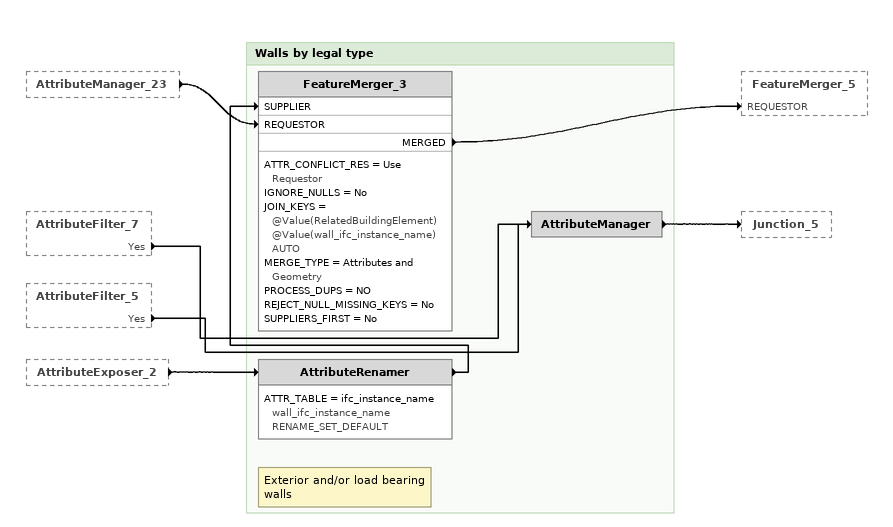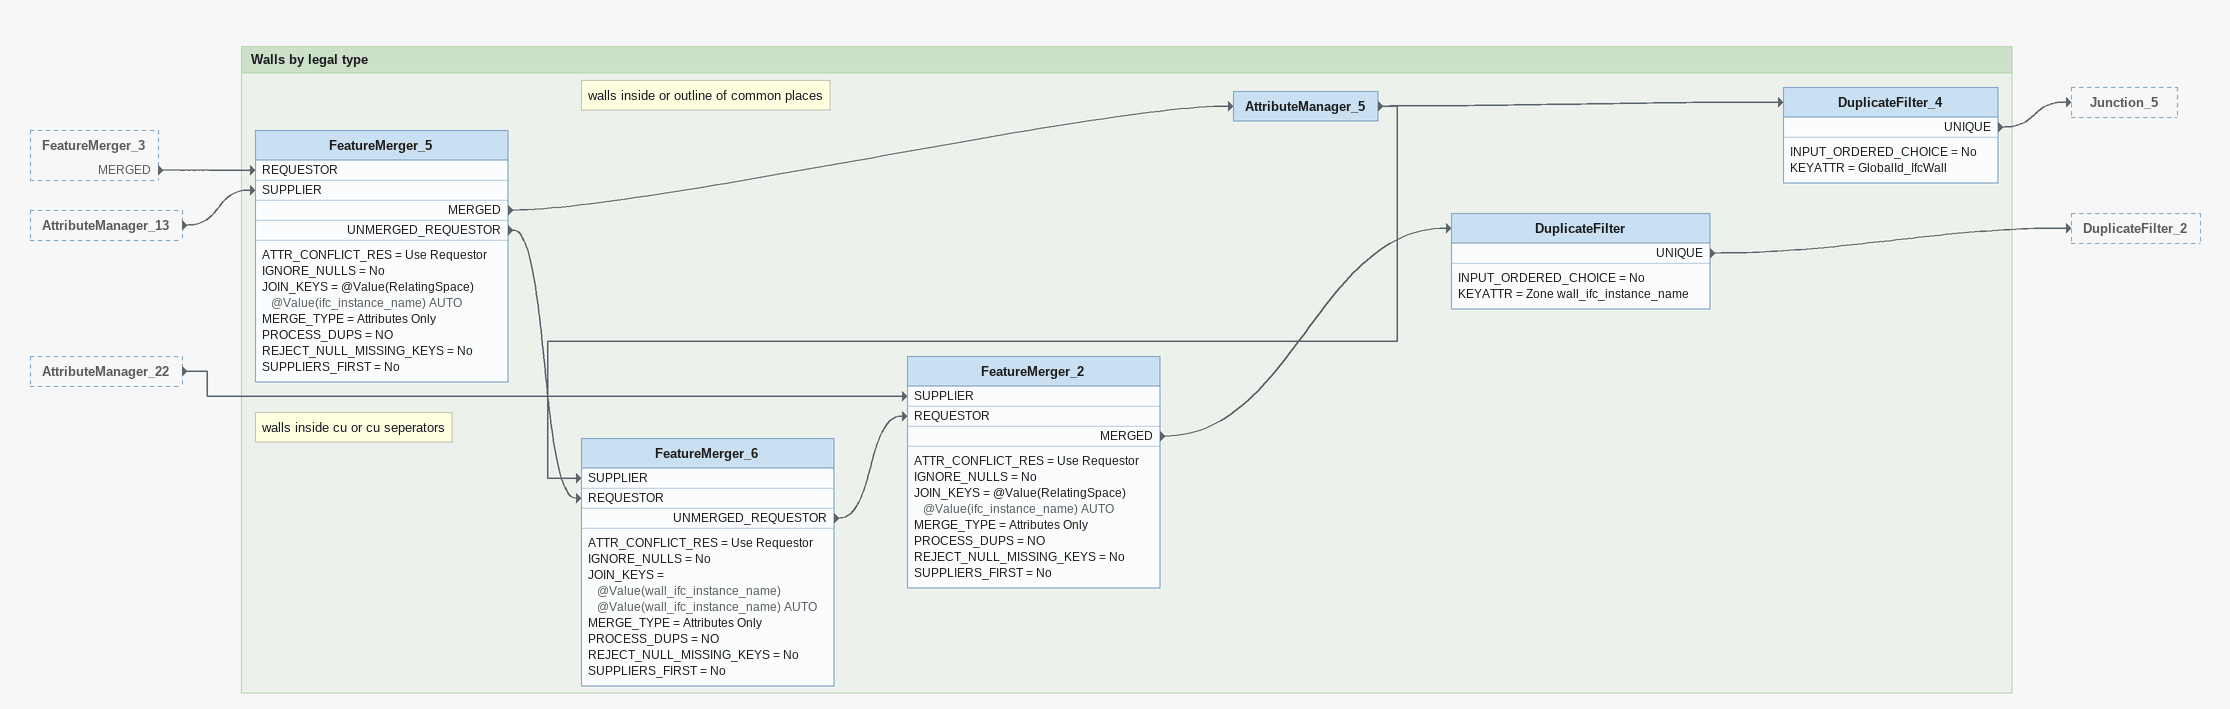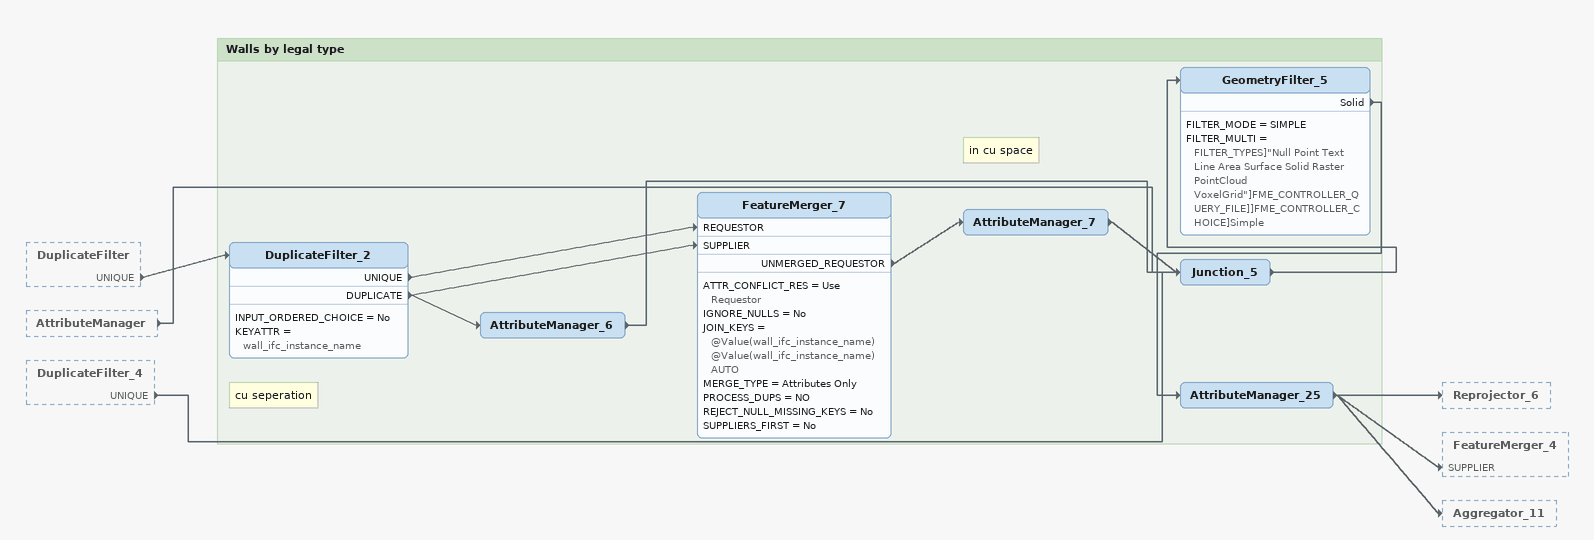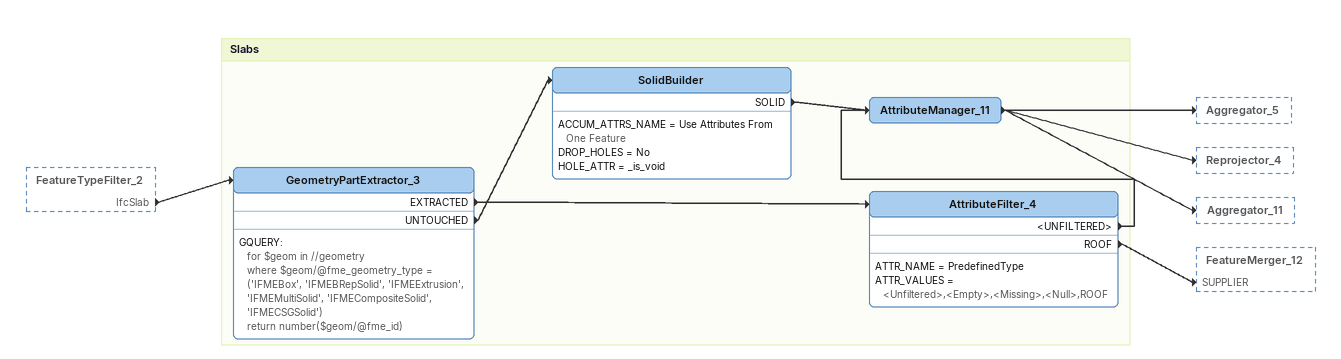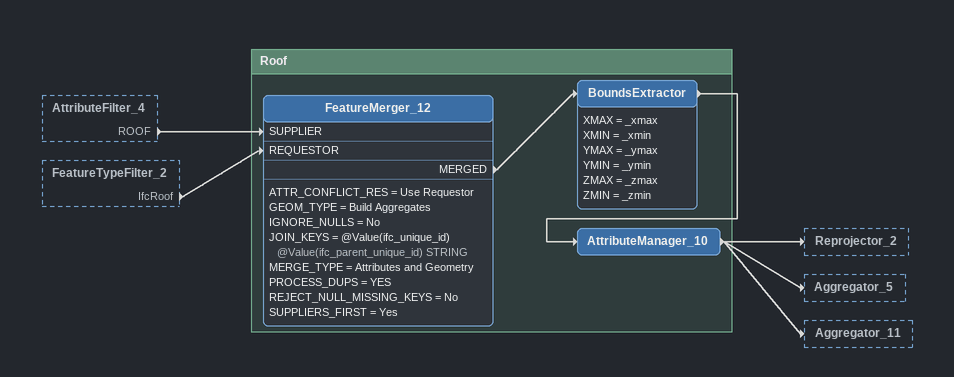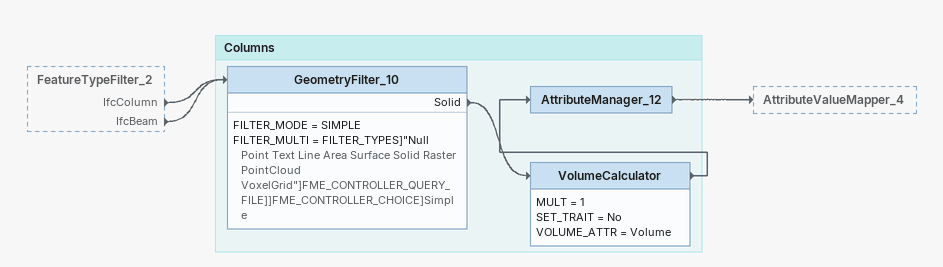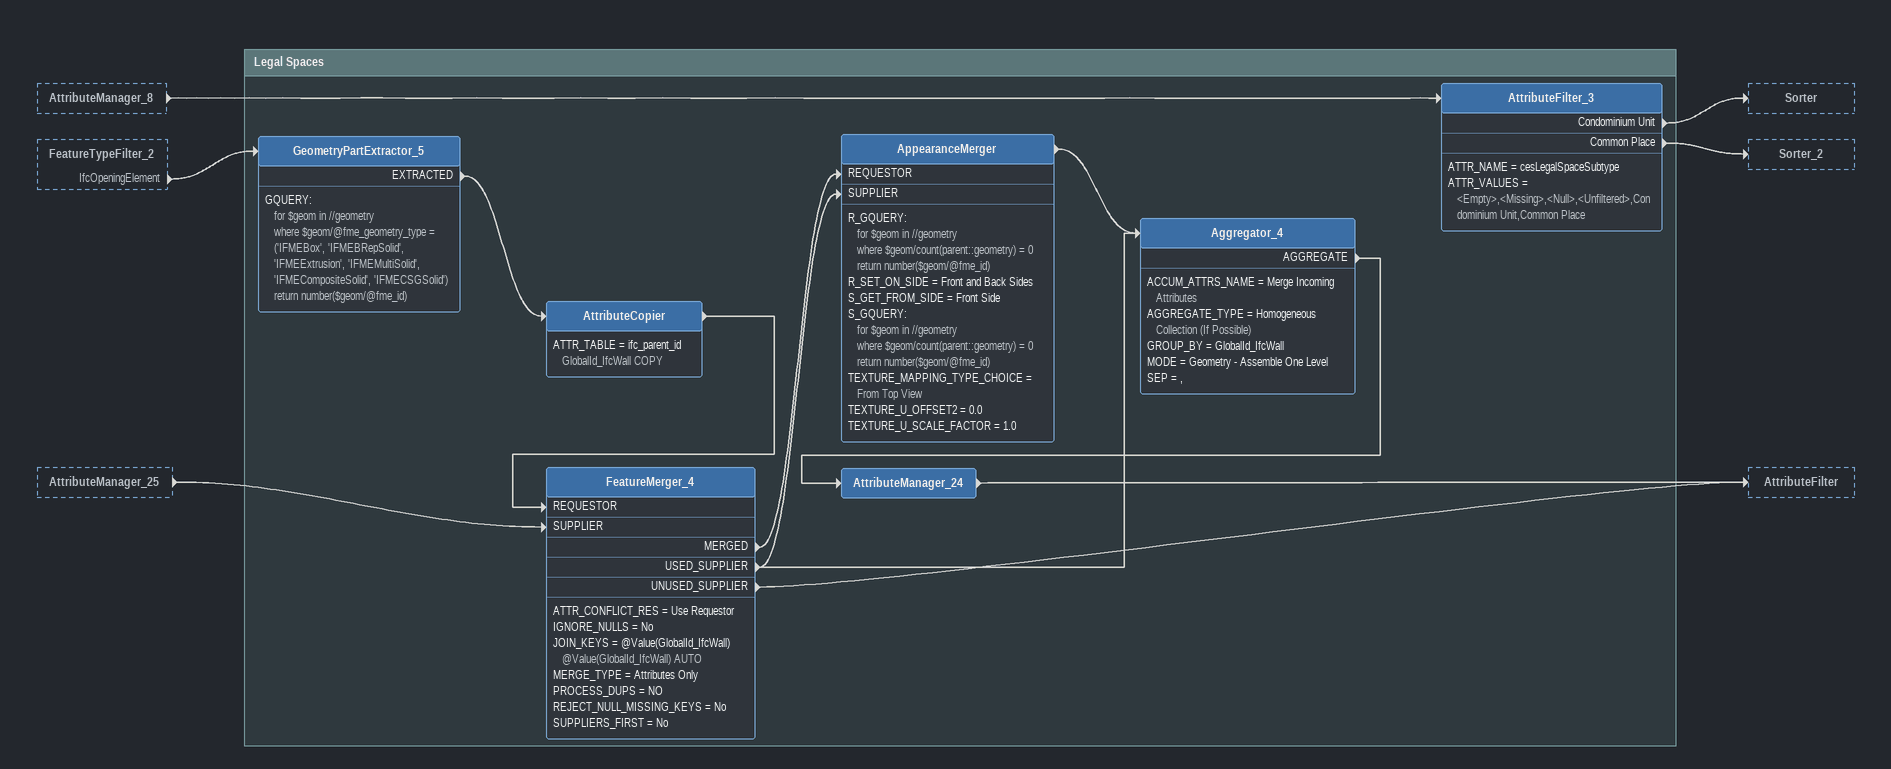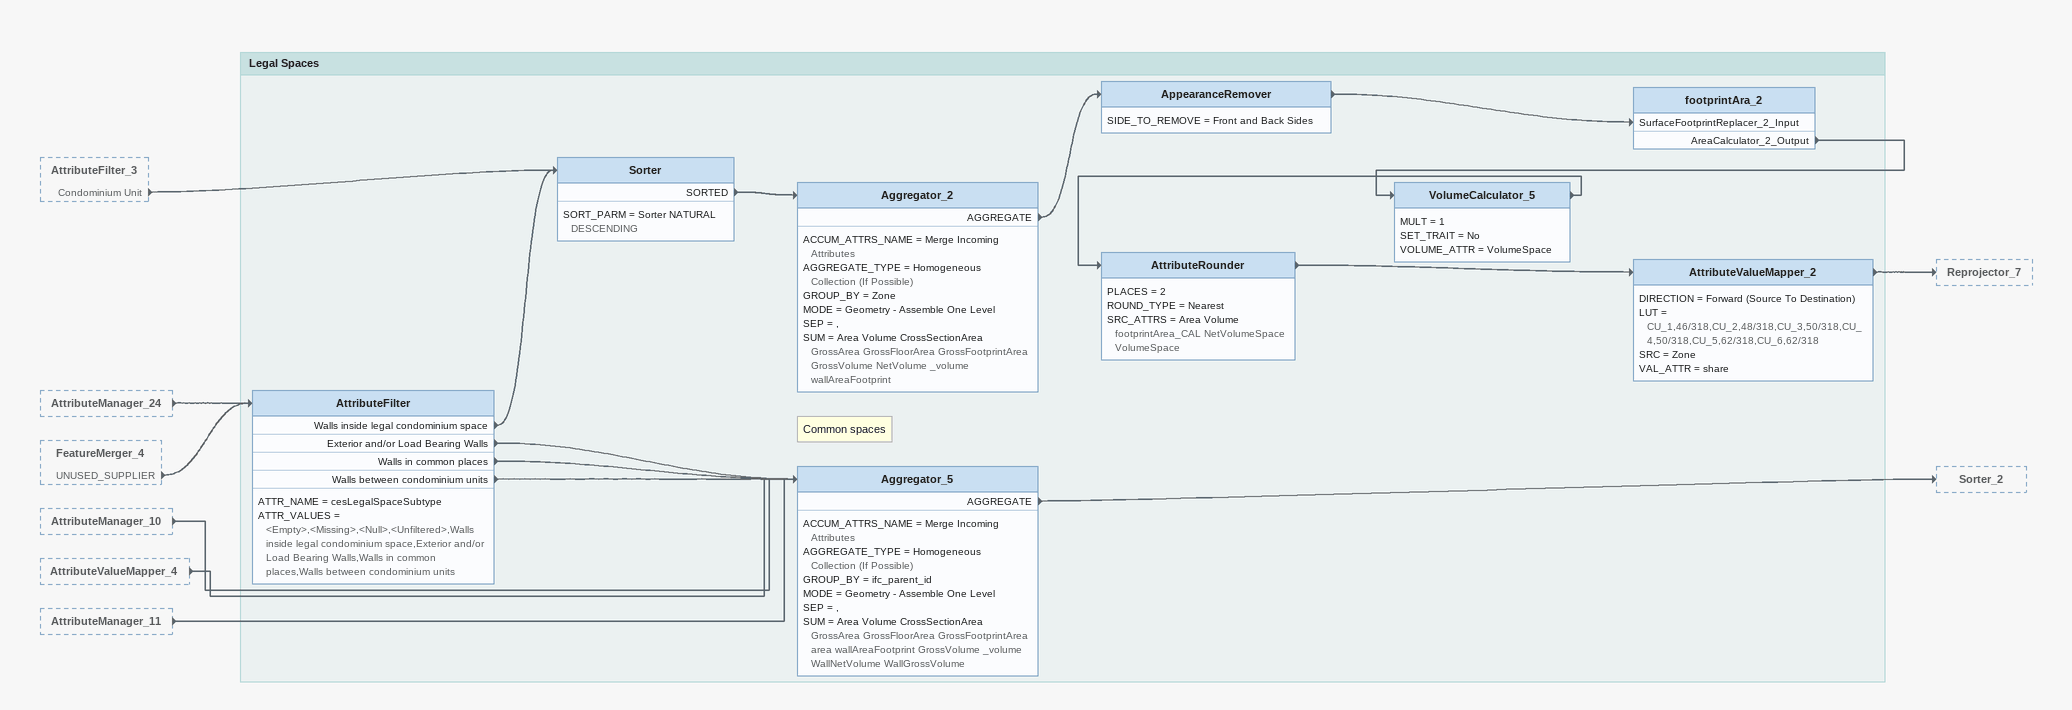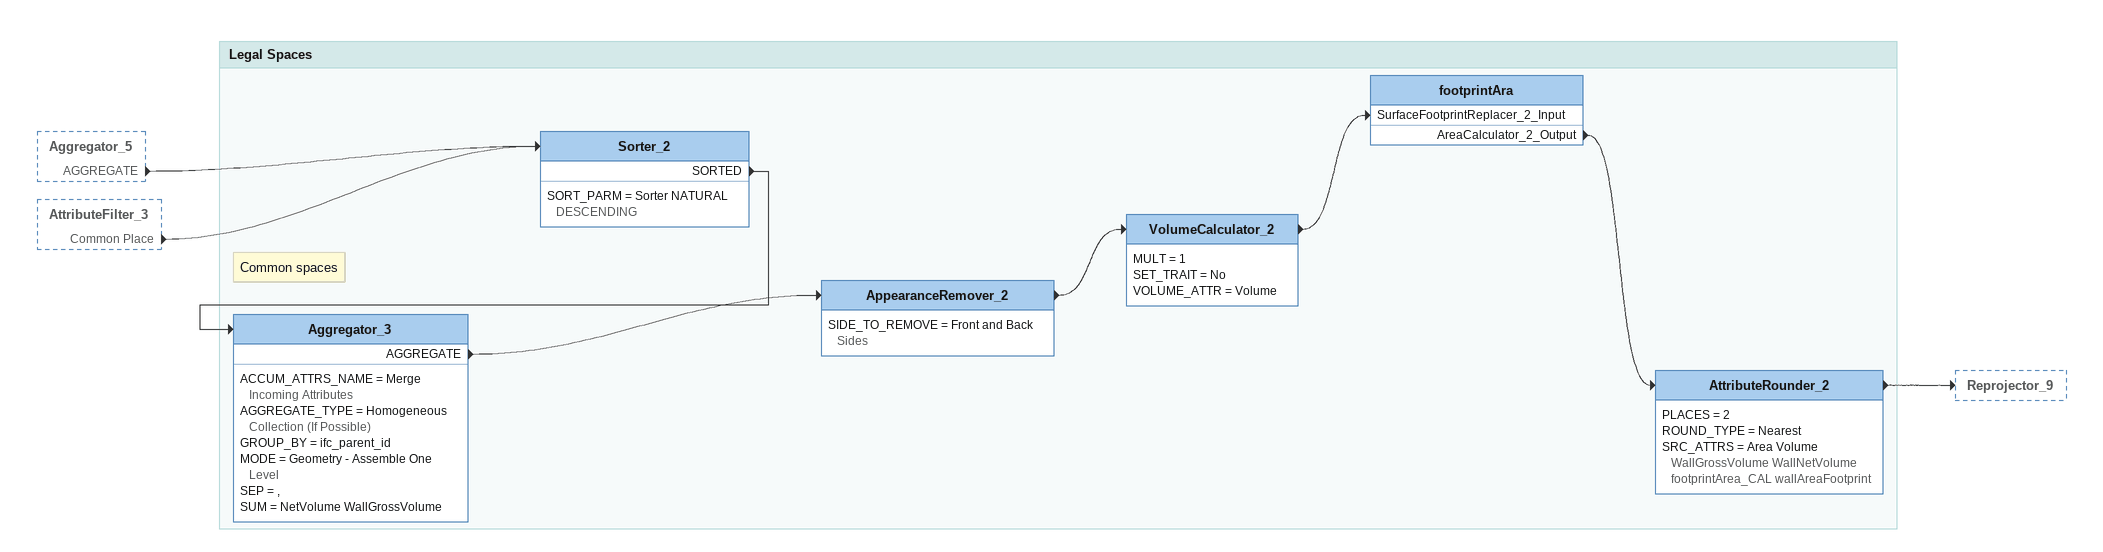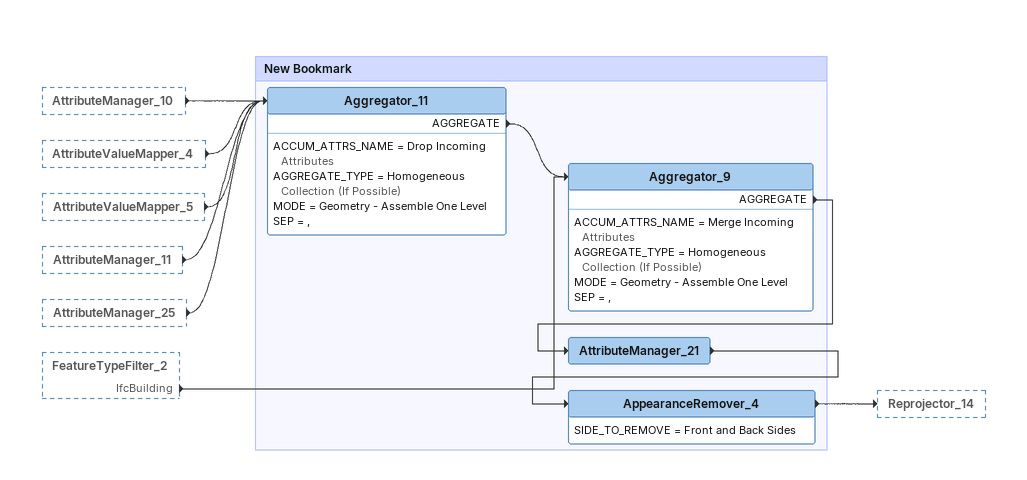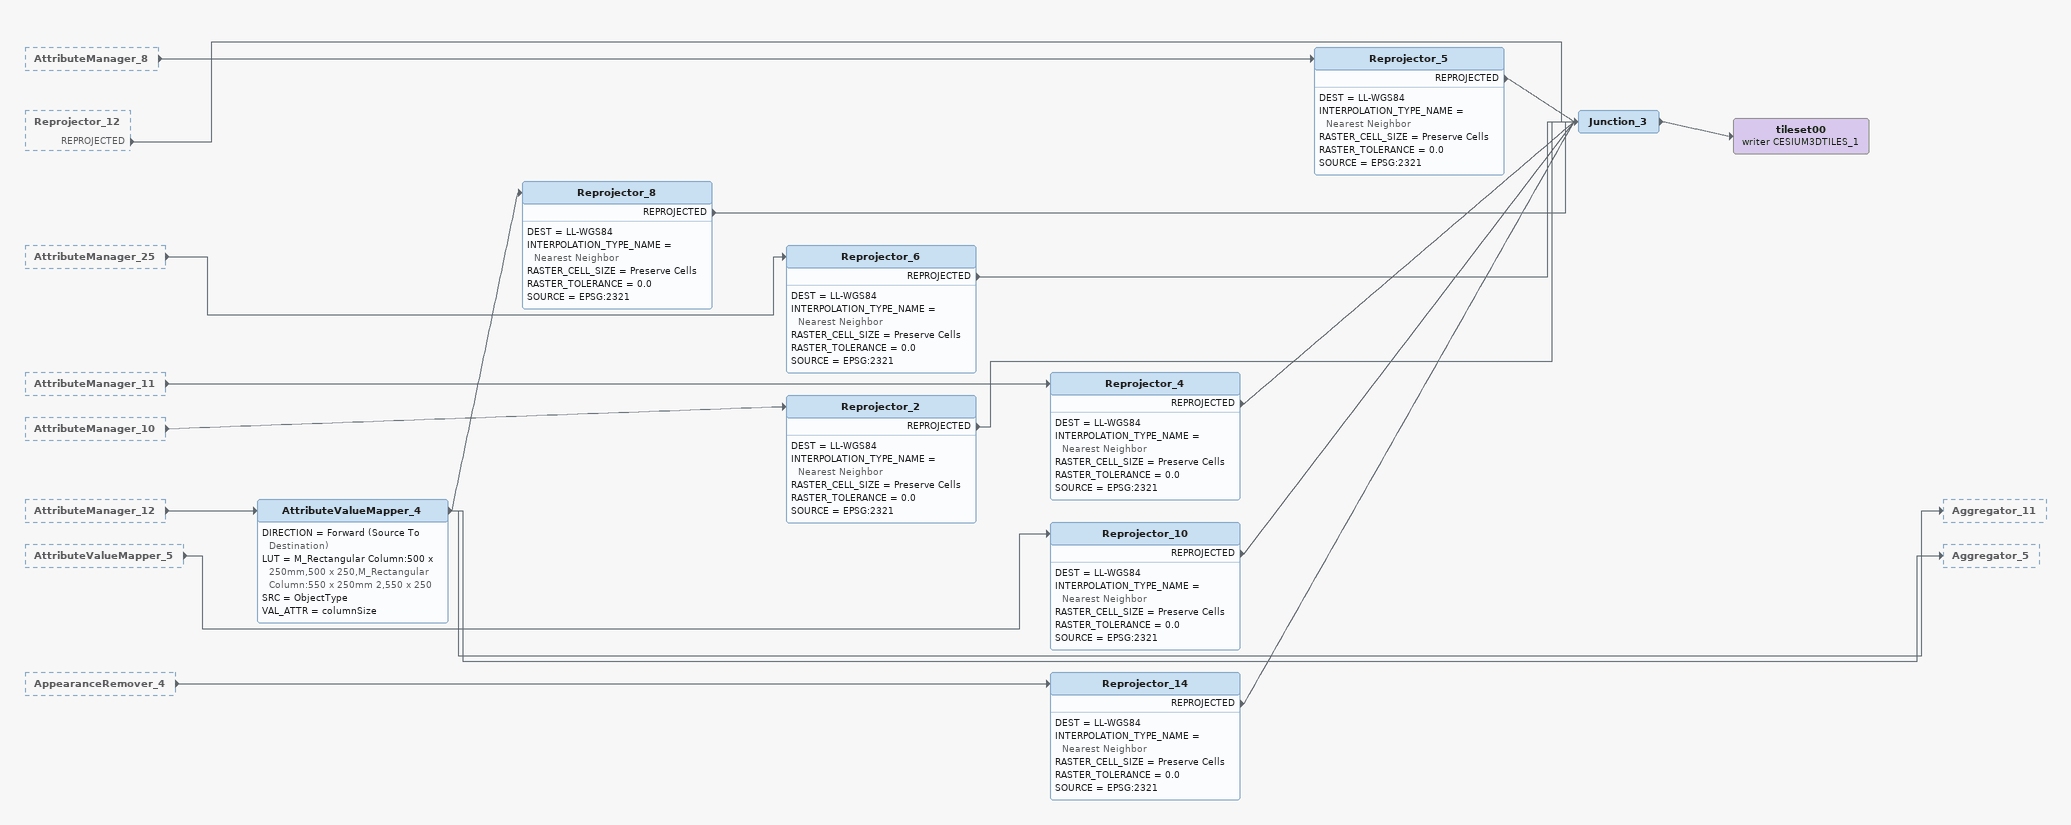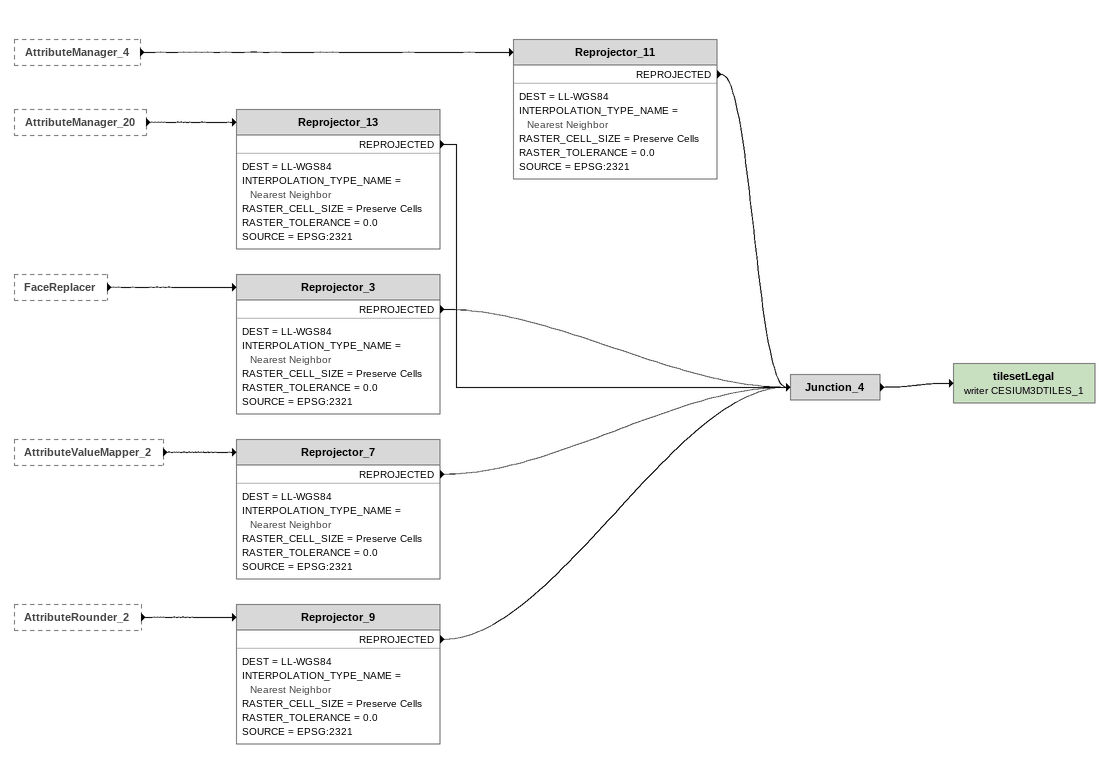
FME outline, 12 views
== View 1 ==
AttributeManager_23 [outside]
    -> FeatureMerger_3 [REQUESTOR]
AttributeFilter_7 [outside]
    Yes -> AttributeManager
AttributeFilter_5 [outside]
    Yes -> AttributeManager
AttributeExposer_2 [outside]
    -> AttributeRenamer

Bookmark: Walls by legal type
AttributeRenamer
    ATTR_TABLE = ifc_instance_name wall_ifc_instance_name RENAME_SET_DEFAULT
    -> FeatureMerger_3 [SUPPLIER]
Note: Exterior and/or load bearing walls
AttributeManager
    -> Junction_5
FeatureMerger_3
    ATTR_CONFLICT_RES = Use Requestor
    IGNORE_NULLS = No
    JOIN_KEYS = @Value(RelatedBuildingElement) @Value(wall_ifc_instance_name) AUTO
    MERGE_TYPE = Attributes and Geometry
    PROCESS_DUPS = NO
    REJECT_NULL_MISSING_KEYS = No
    SUPPLIERS_FIRST = No
    MERGED -> FeatureMerger_5 [REQUESTOR]

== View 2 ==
FeatureMerger_3 [outside]
    MERGED -> FeatureMerger_5 [REQUESTOR]
AttributeManager_13 [outside]
    -> FeatureMerger_5 [SUPPLIER]
AttributeManager_22 [outside]
    -> FeatureMerger_2 [SUPPLIER]

Bookmark: Walls by legal type
Note: walls inside or outline of common places
FeatureMerger_5
    ATTR_CONFLICT_RES = Use Requestor
    IGNORE_NULLS = No
    JOIN_KEYS = @Value(RelatingSpace) @Value(ifc_instance_name) AUTO
    MERGE_TYPE = Attributes Only
    PROCESS_DUPS = NO
    REJECT_NULL_MISSING_KEYS = No
    SUPPLIERS_FIRST = No
    MERGED -> AttributeManager_5
    UNMERGED_REQUESTOR -> FeatureMerger_6 [REQUESTOR]
AttributeManager_5
    -> DuplicateFilter_4
    -> FeatureMerger_6 [SUPPLIER]
DuplicateFilter_4
    INPUT_ORDERED_CHOICE = No
    KEYATTR = GlobalId_IfcWall
    UNIQUE -> Junction_5
Note: walls inside cu or cu seperators
FeatureMerger_6
    ATTR_CONFLICT_RES = Use Requestor
    IGNORE_NULLS = No
    JOIN_KEYS = @Value(wall_ifc_instance_name) @Value(wall_ifc_instance_name) AUTO
    MERGE_TYPE = Attributes Only
    PROCESS_DUPS = NO
    REJECT_NULL_MISSING_KEYS = No
    SUPPLIERS_FIRST = No
    UNMERGED_REQUESTOR -> FeatureMerger_2 [REQUESTOR]
FeatureMerger_2
    ATTR_CONFLICT_RES = Use Requestor
    IGNORE_NULLS = No
    JOIN_KEYS = @Value(RelatingSpace) @Value(ifc_instance_name) AUTO
    MERGE_TYPE = Attributes Only
    PROCESS_DUPS = NO
    REJECT_NULL_MISSING_KEYS = No
    SUPPLIERS_FIRST = No
    MERGED -> DuplicateFilter
DuplicateFilter
    INPUT_ORDERED_CHOICE = No
    KEYATTR = Zone wall_ifc_instance_name
    UNIQUE -> DuplicateFilter_2

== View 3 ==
DuplicateFilter [outside]
    UNIQUE -> DuplicateFilter_2
AttributeManager [outside]
    -> Junction_5
DuplicateFilter_4 [outside]
    UNIQUE -> Junction_5

Bookmark: Walls by legal type
Note: cu seperation
DuplicateFilter_2
    INPUT_ORDERED_CHOICE = No
    KEYATTR = wall_ifc_instance_name
    UNIQUE -> FeatureMerger_7 [REQUESTOR]
    DUPLICATE -> AttributeManager_6
    DUPLICATE -> FeatureMerger_7 [SUPPLIER]
FeatureMerger_7
    ATTR_CONFLICT_RES = Use Requestor
    IGNORE_NULLS = No
    JOIN_KEYS = @Value(wall_ifc_instance_name) @Value(wall_ifc_instance_name) AUTO
    MERGE_TYPE = Attributes Only
    PROCESS_DUPS = NO
    REJECT_NULL_MISSING_KEYS = No
    SUPPLIERS_FIRST = No
    UNMERGED_REQUESTOR -> AttributeManager_7
Note: in cu space
AttributeManager_7
    -> Junction_5
AttributeManager_6
    -> Junction_5
Junction_5
    -> GeometryFilter_5
GeometryFilter_5
    FILTER_MODE = SIMPLE
    FILTER_MULTI = FILTER_TYPES]"Null Point Text Line Area Surface Solid Raster PointCloud VoxelGrid"]FME_CONTROLLER_QUERY_FILE]]FME_CONTROLLER_CHOICE]Simple
    Solid -> AttributeManager_25
AttributeManager_25
    -> Reprojector_6
    -> FeatureMerger_4 [SUPPLIER]
    -> Aggregator_11

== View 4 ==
FeatureTypeFilter_2 [outside]
    IfcSlab -> GeometryPartExtractor_3

Bookmark: Slabs
GeometryPartExtractor_3
    GQUERY:
      for $geom in //geometry
      where $geom/@fme_geometry_type = ('IFMEBox', 'IFMEBRepSolid', 'IFMEExtrusion', 'IFMEMultiSolid', 'IFMECompositeSolid', 'IFMECSGSolid')
      return number($geom/@fme_id)
    EXTRACTED -> AttributeFilter_4
    UNTOUCHED -> SolidBuilder
SolidBuilder
    ACCUM_ATTRS_NAME = Use Attributes From One Feature
    DROP_HOLES = No
    HOLE_ATTR = _is_void
    SOLID -> AttributeManager_11
AttributeFilter_4
    ATTR_NAME = PredefinedType
    ATTR_VALUES = <Unfiltered>,<Empty>,<Missing>,<Null>,ROOF
    <UNFILTERED> -> AttributeManager_11
    ROOF -> FeatureMerger_12 [SUPPLIER]
AttributeManager_11
    -> Aggregator_5
    -> Reprojector_4
    -> Aggregator_11

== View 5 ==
AttributeFilter_4 [outside]
    ROOF -> FeatureMerger_12 [SUPPLIER]
FeatureTypeFilter_2 [outside]
    IfcRoof -> FeatureMerger_12 [REQUESTOR]

Bookmark: Roof
FeatureMerger_12
    ATTR_CONFLICT_RES = Use Requestor
    GEOM_TYPE = Build Aggregates
    IGNORE_NULLS = No
    JOIN_KEYS = @Value(ifc_unique_id) @Value(ifc_parent_unique_id) STRING
    MERGE_TYPE = Attributes and Geometry
    PROCESS_DUPS = YES
    REJECT_NULL_MISSING_KEYS = No
    SUPPLIERS_FIRST = Yes
    MERGED -> BoundsExtractor
BoundsExtractor
    XMAX = _xmax
    XMIN = _xmin
    YMAX = _ymax
    YMIN = _ymin
    ZMAX = _zmax
    ZMIN = _zmin
    -> AttributeManager_10
AttributeManager_10
    -> Reprojector_2
    -> Aggregator_5
    -> Aggregator_11

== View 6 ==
FeatureTypeFilter_2 [outside]
    IfcColumn -> GeometryFilter_10
    IfcBeam -> GeometryFilter_10

Bookmark: Columns
GeometryFilter_10
    FILTER_MODE = SIMPLE
    FILTER_MULTI = FILTER_TYPES]"Null Point Text Line Area Surface Solid Raster PointCloud VoxelGrid"]FME_CONTROLLER_QUERY_FILE]]FME_CONTROLLER_CHOICE]Simple
    Solid -> VolumeCalculator
VolumeCalculator
    MULT = 1
    SET_TRAIT = No
    VOLUME_ATTR = Volume
    -> AttributeManager_12
AttributeManager_12
    -> AttributeValueMapper_4

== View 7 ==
AttributeManager_8 [outside]
    -> AttributeFilter_3
FeatureTypeFilter_2 [outside]
    IfcOpeningElement -> GeometryPartExtractor_5
AttributeManager_25 [outside]
    -> FeatureMerger_4 [SUPPLIER]

Bookmark: Legal Spaces
AttributeFilter_3
    ATTR_NAME = cesLegalSpaceSubtype
    ATTR_VALUES = <Empty>,<Missing>,<Null>,<Unfiltered>,Condominium Unit,Common Place
    Condominium Unit -> Sorter
    Common Place -> Sorter_2
GeometryPartExtractor_5
    GQUERY:
      for $geom in //geometry
      where $geom/@fme_geometry_type = ('IFMEBox', 'IFMEBRepSolid', 'IFMEExtrusion', 'IFMEMultiSolid', 'IFMECompositeSolid', 'IFMECSGSolid')
      return number($geom/@fme_id)
    EXTRACTED -> AttributeCopier
AttributeCopier
    ATTR_TABLE = ifc_parent_id GlobalId_IfcWall COPY
    -> FeatureMerger_4 [REQUESTOR]
FeatureMerger_4
    ATTR_CONFLICT_RES = Use Requestor
    IGNORE_NULLS = No
    JOIN_KEYS = @Value(GlobalId_IfcWall) @Value(GlobalId_IfcWall) AUTO
    MERGE_TYPE = Attributes Only
    PROCESS_DUPS = NO
    REJECT_NULL_MISSING_KEYS = No
    SUPPLIERS_FIRST = No
    MERGED -> AppearanceMerger [REQUESTOR]
    USED_SUPPLIER -> AppearanceMerger [SUPPLIER]
    USED_SUPPLIER -> Aggregator_4
    UNUSED_SUPPLIER -> AttributeFilter
AppearanceMerger
    R_GQUERY:
      for $geom in //geometry
      where $geom/count(parent::geometry) = 0
      return number($geom/@fme_id)
    R_SET_ON_SIDE = Front and Back Sides
    S_GET_FROM_SIDE = Front Side
    S_GQUERY:
      for $geom in //geometry
      where $geom/count(parent::geometry) = 0
      return number($geom/@fme_id)
    TEXTURE_MAPPING_TYPE_CHOICE = From Top View
    TEXTURE_U_OFFSET2 = 0.0
    TEXTURE_U_SCALE_FACTOR = 1.0
    -> Aggregator_4
Aggregator_4
    ACCUM_ATTRS_NAME = Merge Incoming Attributes
    AGGREGATE_TYPE = Homogeneous Collection (If Possible)
    GROUP_BY = GlobalId_IfcWall
    MODE = Geometry - Assemble One Level
    SEP = ,
    AGGREGATE -> AttributeManager_24
AttributeManager_24
    -> AttributeFilter

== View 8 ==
AttributeFilter_3 [outside]
    Condominium Unit -> Sorter
AttributeManager_24 [outside]
    -> AttributeFilter
FeatureMerger_4 [outside]
    UNUSED_SUPPLIER -> AttributeFilter
AttributeManager_10 [outside]
    -> Aggregator_5
AttributeValueMapper_4 [outside]
    -> Aggregator_5
AttributeManager_11 [outside]
    -> Aggregator_5

Bookmark: Legal Spaces
AttributeFilter
    ATTR_NAME = cesLegalSpaceSubtype
    ATTR_VALUES = <Empty>,<Missing>,<Null>,<Unfiltered>,Walls inside legal condominium space,Exterior and/or Load Bearing Walls,Walls in common places,Walls between condominium units
    Walls inside legal condominium space -> Sorter
    Exterior and/or Load Bearing Walls -> Aggregator_5
    Walls in common places -> Aggregator_5
    Walls between condominium units -> Aggregator_5
Sorter
    SORT_PARM = Sorter NATURAL DESCENDING
    SORTED -> Aggregator_2
Aggregator_2
    ACCUM_ATTRS_NAME = Merge Incoming Attributes
    AGGREGATE_TYPE = Homogeneous Collection (If Possible)
    GROUP_BY = Zone
    MODE = Geometry - Assemble One Level
    SEP = ,
    SUM = Area Volume CrossSectionArea GrossArea GrossFloorArea GrossFootprintArea GrossVolume NetVolume _volume wallAreaFootprint
    AGGREGATE -> AppearanceRemover
AppearanceRemover
    SIDE_TO_REMOVE = Front and Back Sides
    -> footprintAra_2 [SurfaceFootprintReplacer_2_Input]
footprintAra_2
    AreaCalculator_2_Output -> VolumeCalculator_5
VolumeCalculator_5
    MULT = 1
    SET_TRAIT = No
    VOLUME_ATTR = VolumeSpace
    -> AttributeRounder
AttributeRounder
    PLACES = 2
    ROUND_TYPE = Nearest
    SRC_ATTRS = Area Volume footprintArea_CAL NetVolumeSpace VolumeSpace
    -> AttributeValueMapper_2
AttributeValueMapper_2
    DIRECTION = Forward (Source To Destination)
    LUT = CU_1,46/318,CU_2,48/318,CU_3,50/318,CU_4,50/318,CU_5,62/318,CU_6,62/318
    SRC = Zone
    VAL_ATTR = share
    -> Reprojector_7
Note: Common spaces
Aggregator_5
    ACCUM_ATTRS_NAME = Merge Incoming Attributes
    AGGREGATE_TYPE = Homogeneous Collection (If Possible)
    GROUP_BY = ifc_parent_id
    MODE = Geometry - Assemble One Level
    SEP = ,
    SUM = Area Volume CrossSectionArea GrossArea GrossFloorArea GrossFootprintArea area wallAreaFootprint GrossVolume _volume WallNetVolume WallGrossVolume
    AGGREGATE -> Sorter_2

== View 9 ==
Aggregator_5 [outside]
    AGGREGATE -> Sorter_2
AttributeFilter_3 [outside]
    Common Place -> Sorter_2

Bookmark: Legal Spaces
Sorter_2
    SORT_PARM = Sorter NATURAL DESCENDING
    SORTED -> Aggregator_3
Note: Common spaces
Aggregator_3
    ACCUM_ATTRS_NAME = Merge Incoming Attributes
    AGGREGATE_TYPE = Homogeneous Collection (If Possible)
    GROUP_BY = ifc_parent_id
    MODE = Geometry - Assemble One Level
    SEP = ,
    SUM = NetVolume WallGrossVolume
    AGGREGATE -> AppearanceRemover_2
AppearanceRemover_2
    SIDE_TO_REMOVE = Front and Back Sides
    -> VolumeCalculator_2
VolumeCalculator_2
    MULT = 1
    SET_TRAIT = No
    VOLUME_ATTR = Volume
    -> footprintAra [SurfaceFootprintReplacer_2_Input]
footprintAra
    AreaCalculator_2_Output -> AttributeRounder_2
AttributeRounder_2
    PLACES = 2
    ROUND_TYPE = Nearest
    SRC_ATTRS = Area Volume WallGrossVolume WallNetVolume footprintArea_CAL wallAreaFootprint
    -> Reprojector_9

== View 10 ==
AttributeManager_10 [outside]
    -> Aggregator_11
AttributeValueMapper_4 [outside]
    -> Aggregator_11
AttributeValueMapper_5 [outside]
    -> Aggregator_11
AttributeManager_11 [outside]
    -> Aggregator_11
AttributeManager_25 [outside]
    -> Aggregator_11
FeatureTypeFilter_2 [outside]
    IfcBuilding -> Aggregator_9

Bookmark: New Bookmark
Aggregator_11
    ACCUM_ATTRS_NAME = Drop Incoming Attributes
    AGGREGATE_TYPE = Homogeneous Collection (If Possible)
    MODE = Geometry - Assemble One Level
    SEP = ,
    AGGREGATE -> Aggregator_9
Aggregator_9
    ACCUM_ATTRS_NAME = Merge Incoming Attributes
    AGGREGATE_TYPE = Homogeneous Collection (If Possible)
    MODE = Geometry - Assemble One Level
    SEP = ,
    AGGREGATE -> AttributeManager_21
AttributeManager_21
    -> AppearanceRemover_4
AppearanceRemover_4
    SIDE_TO_REMOVE = Front and Back Sides
    -> Reprojector_14

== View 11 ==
AttributeManager_8 [outside]
    -> Reprojector_5
Reprojector_12 [outside]
    REPROJECTED -> Junction_3
AttributeManager_25 [outside]
    -> Reprojector_6
AttributeManager_11 [outside]
    -> Reprojector_4
AttributeManager_10 [outside]
    -> Reprojector_2
AttributeManager_12 [outside]
    -> AttributeValueMapper_4
AttributeValueMapper_5 [outside]
    -> Reprojector_10
AppearanceRemover_4 [outside]
    -> Reprojector_14
Reprojector_5
    DEST = LL-WGS84
    INTERPOLATION_TYPE_NAME = Nearest Neighbor
    RASTER_CELL_SIZE = Preserve Cells
    RASTER_TOLERANCE = 0.0
    SOURCE = EPSG:2321
    REPROJECTED -> Junction_3
Reprojector_4
    DEST = LL-WGS84
    INTERPOLATION_TYPE_NAME = Nearest Neighbor
    RASTER_CELL_SIZE = Preserve Cells
    RASTER_TOLERANCE = 0.0
    SOURCE = EPSG:2321
    REPROJECTED -> Junction_3
Reprojector_2
    DEST = LL-WGS84
    INTERPOLATION_TYPE_NAME = Nearest Neighbor
    RASTER_CELL_SIZE = Preserve Cells
    RASTER_TOLERANCE = 0.0
    SOURCE = EPSG:2321
    REPROJECTED -> Junction_3
AttributeValueMapper_4
    DIRECTION = Forward (Source To Destination)
    LUT = M_Rectangular Column:500 x 250mm,500 x 250,M_Rectangular Column:550 x 250mm 2,550 x 250
    SRC = ObjectType
    VAL_ATTR = columnSize
    -> Reprojector_8
    -> Aggregator_11
    -> Aggregator_5
Reprojector_8
    DEST = LL-WGS84
    INTERPOLATION_TYPE_NAME = Nearest Neighbor
    RASTER_CELL_SIZE = Preserve Cells
    RASTER_TOLERANCE = 0.0
    SOURCE = EPSG:2321
    REPROJECTED -> Junction_3
Reprojector_10
    DEST = LL-WGS84
    INTERPOLATION_TYPE_NAME = Nearest Neighbor
    RASTER_CELL_SIZE = Preserve Cells
    RASTER_TOLERANCE = 0.0
    SOURCE = EPSG:2321
    REPROJECTED -> Junction_3
Reprojector_6
    DEST = LL-WGS84
    INTERPOLATION_TYPE_NAME = Nearest Neighbor
    RASTER_CELL_SIZE = Preserve Cells
    RASTER_TOLERANCE = 0.0
    SOURCE = EPSG:2321
    REPROJECTED -> Junction_3
Reprojector_14
    DEST = LL-WGS84
    INTERPOLATION_TYPE_NAME = Nearest Neighbor
    RASTER_CELL_SIZE = Preserve Cells
    RASTER_TOLERANCE = 0.0
    SOURCE = EPSG:2321
    REPROJECTED -> Junction_3
Junction_3
    -> tileset00 (writer CESIUM3DTILES_1)
tileset00 (writer CESIUM3DTILES_1)

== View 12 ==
AttributeManager_4 [outside]
    -> Reprojector_11
AttributeManager_20 [outside]
    -> Reprojector_13
FaceReplacer [outside]
    -> Reprojector_3
AttributeValueMapper_2 [outside]
    -> Reprojector_7
AttributeRounder_2 [outside]
    -> Reprojector_9
Reprojector_13
    DEST = LL-WGS84
    INTERPOLATION_TYPE_NAME = Nearest Neighbor
    RASTER_CELL_SIZE = Preserve Cells
    RASTER_TOLERANCE = 0.0
    SOURCE = EPSG:2321
    REPROJECTED -> Junction_4
Reprojector_3
    DEST = LL-WGS84
    INTERPOLATION_TYPE_NAME = Nearest Neighbor
    RASTER_CELL_SIZE = Preserve Cells
    RASTER_TOLERANCE = 0.0
    SOURCE = EPSG:2321
    REPROJECTED -> Junction_4
Reprojector_11
    DEST = LL-WGS84
    INTERPOLATION_TYPE_NAME = Nearest Neighbor
    RASTER_CELL_SIZE = Preserve Cells
    RASTER_TOLERANCE = 0.0
    SOURCE = EPSG:2321
    REPROJECTED -> Junction_4
Reprojector_7
    DEST = LL-WGS84
    INTERPOLATION_TYPE_NAME = Nearest Neighbor
    RASTER_CELL_SIZE = Preserve Cells
    RASTER_TOLERANCE = 0.0
    SOURCE = EPSG:2321
    REPROJECTED -> Junction_4
Reprojector_9
    DEST = LL-WGS84
    INTERPOLATION_TYPE_NAME = Nearest Neighbor
    RASTER_CELL_SIZE = Preserve Cells
    RASTER_TOLERANCE = 0.0
    SOURCE = EPSG:2321
    REPROJECTED -> Junction_4
Junction_4
    -> tilesetLegal (writer CESIUM3DTILES_1)
tilesetLegal (writer CESIUM3DTILES_1)
